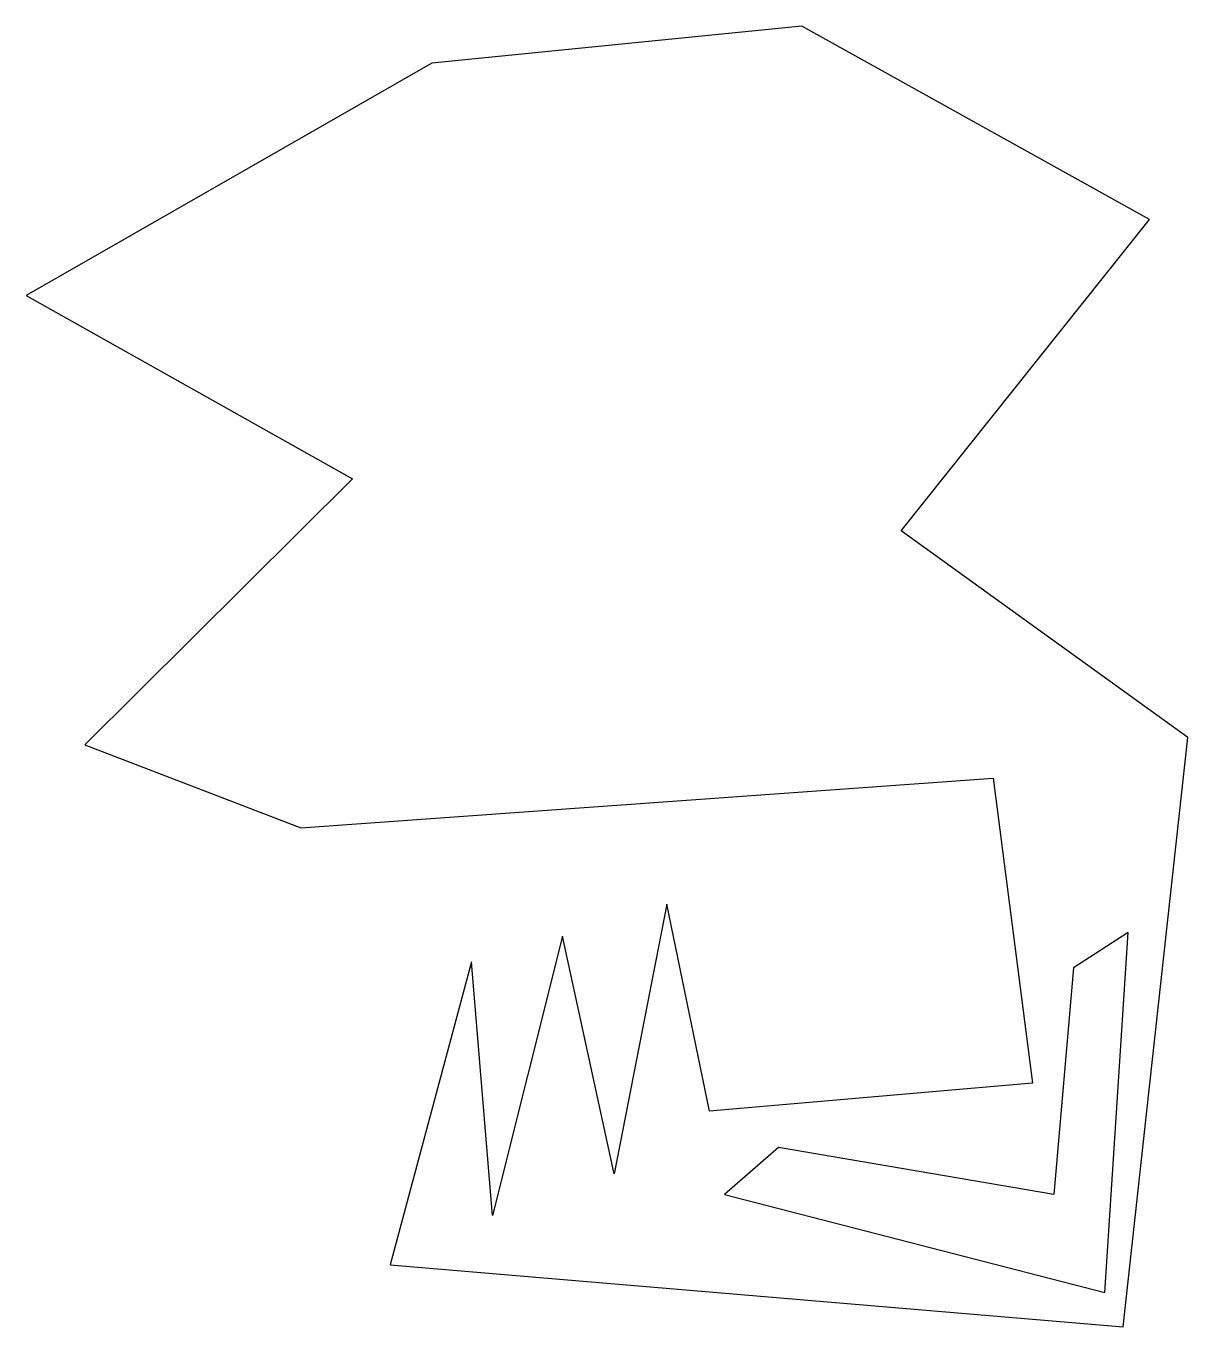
# Model space of a CAD drawing. Extents: x 1049 to 1620, y 203 to 842.
import ezdxf

# ---------------------------------------------------------------- set-up
doc = ezdxf.new("R2010")
doc.units = 0
doc.layers.get('0').update_dxf_attribs({"color": 250, "linetype": 'CONTINUOUS'})

msp = doc.modelspace()

# ---------------------------------------------------------------- linework, layer by layer
for points in [[(1587.91, 203.36), (1619.79, 492.7), (1478.85, 594.23), (1600.86, 747.01), (1430.06, 842.08), (1248.47, 823.88), (1049.07, 709.83), (1209.43, 619.69), (1077.96, 489.22), (1184.03, 448.38), (1524.17, 472.78), (1543.41, 323.04), (1384.73, 309.35), (1363.81, 410.92), (1337.92, 278.56), (1312.58, 395.24), (1278.15, 258.14), (1267.82, 382.64), (1227.98, 233.94)], [(1578.95, 220.28), (1590.38, 397.08), (1563.54, 379.67), (1553.93, 268.34), (1418.65, 291.55), (1392.1, 268.47)]]:
    msp.add_lwpolyline(points, close=True)

doc.saveas('drawing.dxf')
